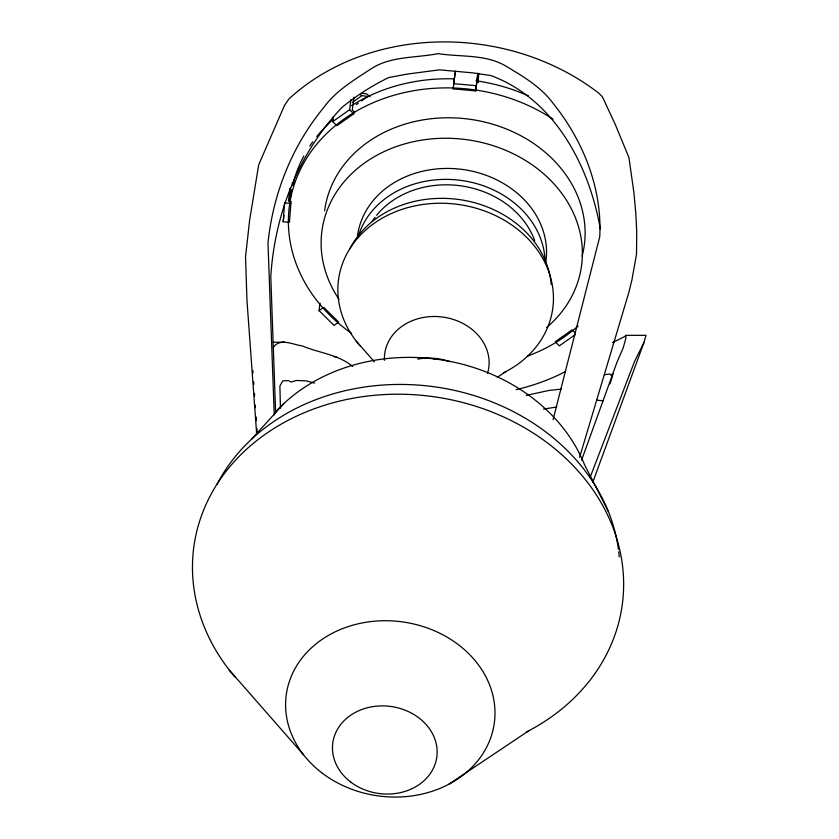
<?xml version="1.0" encoding="UTF-8"?>
<svg xmlns="http://www.w3.org/2000/svg" width="839" height="839" viewBox="0 0 839 839"><rect width="100%" height="100%" fill="white"/><g stroke="black" fill="none" stroke-linecap="round" stroke-linejoin="round"><path stroke-width="1.26" d="M478.744 73.507L478.136 82.379M290.147 188.324L288.448 201.087L291.07 201.318L289.413 222.335L283.194 221.779L284.473 204.129M289.465 202.126L290.462 188.261M290.451 197.155L290.724 193.379M477.873 73.832L475.723 90.906L453.186 88.861L455.241 71.084M475.723 90.906L477.779 73.119M477.999 82.725L478.366 74.126M283.194 221.779L284.033 215.497M353.995 97.188L352.286 109.951L354.027 111.671L353.754 113.789L336.848 125.714L332.716 121.624L333.387 116.59M319.051 310.629L323.718 307.336L338.683 322.145L334.016 325.438L319.051 310.629L320.047 303.089M332.716 121.624L349.611 109.699L350.954 99.642M453.626 84.55L455.158 73.066M453.186 88.861L453.469 86.753M553.069 419.657L599.738 236.776C602.329 188.46 583.189 140.763 553.174 103.449C541.197 87.109 523.389 76.569 506.305 66.354C485.875 53.927 460.674 57.23 438 53.623C415.714 58.122 390.638 55.898 370.911 68.945C353.88 80.145 335.579 90.948 323.508 107.832C291.951 146.164 273.032 193.809 267.977 243.069L274.238 414.959M611.61 378.955L612.994 373.879L612.407 373.691L611.495 375.4L609.502 374.026L604.321 374.729M579.571 457.423L628.726 292.811L631.977 279.681L636.528 254.133L636.728 231.48L635.752 212.624L633.875 192.404L628.935 157.543L615.186 124.277L603.556 99.243L602.234 96.611L598.658 93.066A220.29 184.328 7.6 0 0 288.71 99.18L284.442 105.546L258.674 164.853L249.634 220.238L245.533 256.692L246.96 300.352L256.661 433.952M592.722 482.404L643.912 342.637L645.999 335.317L625.779 335.359L624.793 336.533L612.512 342.606M609.922 383.916L611.191 380.193M581.574 460.171L617.085 361.945L623.262 347.745L626.009 337.698L625.779 335.359M590.121 477.37L634.473 361.609L643.912 342.637M273.325 347.367C280.069 337.519 293.157 344.766 302.197 345.909C319.093 352.999 338.054 354.457 352.695 366.412M251.648 439.122L283.96 403.444M352.506 102.295L362.018 95.594L367.818 96.495L361.483 100.963M356.197 104.697L358.316 103.197M575.208 334.656L559.361 345.836L555.219 341.746L572.125 329.821L575.439 333.093M497.338 377.298L505.969 371.53M448.886 784.213L528.696 730.821M526.284 395.389L549.251 390.387L561.427 389.139M292.035 182.954L294.437 182.43M543.473 409.096L556.76 407.009M596.592 400.203L603.44 400.738M273.252 342.322L284.505 342.092M333.744 356.69L336.292 356.648M453.563 83.648L476.101 85.683M284.557 202.87L290.787 203.437M362.322 93.255L366.622 93.916L370.072 96.705M314.583 383.098L306.151 380.875L296.23 380.466L291.112 382.06L288.406 380.57L282.806 380.875L279.901 385.982L280.446 408.111M359.921 94.587L362.018 95.594M349.611 109.699L353.754 113.789M356.313 341.211L374.414 361.861M229.393 670.183L303.519 754.764M608.296 511.371L584.343 464.292A177.123 148.209 7.6 0 0 443.632 360.235A177.123 148.209 7.6 0 0 274.689 412.861M600.336 229.089C589.324 165.608 554.516 99.159 490.867 75.541L472.493 72.846L439.353 69.847L407.062 74.115L388.583 77.597A132.426 72.479 -32.6 0 0 342.092 107.34C298.674 152.75 274.573 214.438 270.787 276.755L275.643 412.715M252.801 370.387L252.979 372.883M253.64 381.714L253.818 384.314M254.448 393.418L254.637 396.018M255.266 405.122L255.444 407.723M256.084 416.815L256.356 420.717M256.902 428.519L257.174 432.421M417.707 359.082A52.49 43.922 7.6 0 1 449.578 361.64M433.323 359.061A26.24 21.961 7.6 0 1 436.752 359.312M384.461 360.33A52.49 43.922 7.6 0 1 442.195 316.985A52.49 43.922 7.6 0 1 487.501 373.439M372.18 221.412A88.556 74.105 7.6 0 1 375.054 217.301M376.617 215.298A88.556 74.105 7.6 0 1 462.813 186.132A88.556 74.105 7.6 0 1 534.684 240.594M360.225 345.93A108.074 90.434 7.6 0 1 382.406 218.077A108.074 90.434 7.6 0 1 534.726 246.456A108.074 90.434 7.6 0 1 503.746 372.673M349.853 248.847A105.148 87.99 7.6 0 1 463.6 200.269A105.148 87.99 7.6 0 1 551.244 284.589M578.071 326.014A166.542 139.358 7.6 0 1 527.458 356.176M351.625 333.419A166.542 139.358 7.6 0 1 322.438 137.785A166.542 139.358 7.6 0 1 553.153 119.253M290.923 194.533A166.542 139.358 7.6 0 1 291.815 189.404M292.633 185.608A166.542 139.358 7.6 0 1 303.854 156.002M309.78 146.112A166.542 139.358 7.6 0 1 312.748 141.843M316.723 136.621A166.542 139.358 7.6 0 1 333.062 119.558M351.499 105.714A166.542 139.358 7.6 0 1 454.203 78.866M475.996 80.764A166.542 139.358 7.6 0 1 528.444 95.898M324.63 210.746A130.968 109.594 7.6 0 1 475.451 120.145A130.968 109.594 7.6 0 1 582.13 256.147M338.966 299.229A130.968 109.594 7.6 0 1 375.505 156.023A130.968 109.594 7.6 0 1 550.143 179.871A130.968 109.594 7.6 0 1 546.577 327.577M357.54 235.79A95.038 79.516 7.6 0 1 462.918 169.52A95.038 79.516 7.6 0 1 545.78 262.009M357.875 237.825A95.038 79.516 7.6 0 1 459.101 180.154A95.038 79.516 7.6 0 1 545.014 259.912M234.92 676.979A216.147 180.867 7.6 0 1 282.89 423.16A216.147 180.867 7.6 0 1 585.926 480.317A216.147 180.867 7.6 0 1 526.483 731.975M217.039 484.302A210.295 175.97 7.6 0 1 440.213 387.66A210.295 175.97 7.6 0 1 618.406 549.283M618.731 551.842A210.295 175.97 7.6 0 1 619.245 556.939M565.549 371.52A200.773 167.999 7.6 0 1 516.195 389.621M321.641 772.688A104.98 87.843 7.6 0 0 493.08 729.72A104.98 87.843 7.6 0 0 356.156 624.289A104.98 87.843 7.6 0 0 321.641 772.688M350.482 781.864A52.49 43.922 7.6 0 0 436.207 760.375A52.49 43.922 7.6 0 0 367.744 707.665A52.49 43.922 7.6 0 0 350.482 781.864"/></g></svg>
